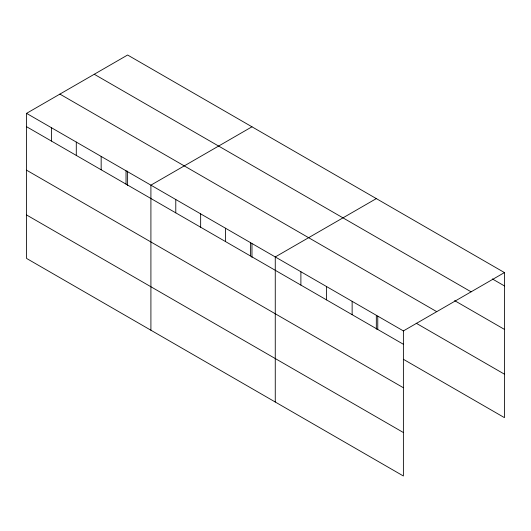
<?xml version="1.0" encoding="UTF-8"?>
<svg xmlns="http://www.w3.org/2000/svg" width="531" height="531" viewBox="0 0 531 531"><rect width="100%" height="100%" fill="white"/><g stroke="black" fill="none" stroke-linecap="round" stroke-linejoin="round"><path stroke-width="0.8" d="M26.55 113.355L403.387 330.919L403.387 475.995L26.55 258.424L26.55 113.355L127.613 55.005L504.45 272.576L504.45 417.645L403.374 359.288M251.966 126.803L150.91 185.153L150.91 330.222M376.326 198.601L275.264 256.951L275.264 402.02M403.387 330.919L504.45 272.576M492.35 278.934L504.45 285.924M94.259 74.26L471.103 291.831M454.622 300.626L504.45 329.393M59.897 94.1L436.741 311.664M416.185 323.22L504.45 374.176M26.55 126.703L403.387 344.267M26.55 170.172L403.387 387.736M26.55 214.955L403.387 432.526M377.767 316.124L377.767 329.479M376.326 315.5L376.326 329.187M352.139 301.329L352.139 314.684M326.512 286.534L326.512 299.889M300.891 271.739L300.891 285.094M251.966 243.702L251.966 257.389M250.393 242.587L250.393 255.935M225.522 228.23L225.522 241.578M200.652 213.867L200.652 227.222M175.781 199.51L175.781 212.858M127.613 171.101L127.613 185.591M126.033 170.79L126.033 184.144M101.162 156.433L101.162 169.781M76.291 142.076L76.291 155.424M51.421 127.712L51.421 141.06"/></g></svg>
